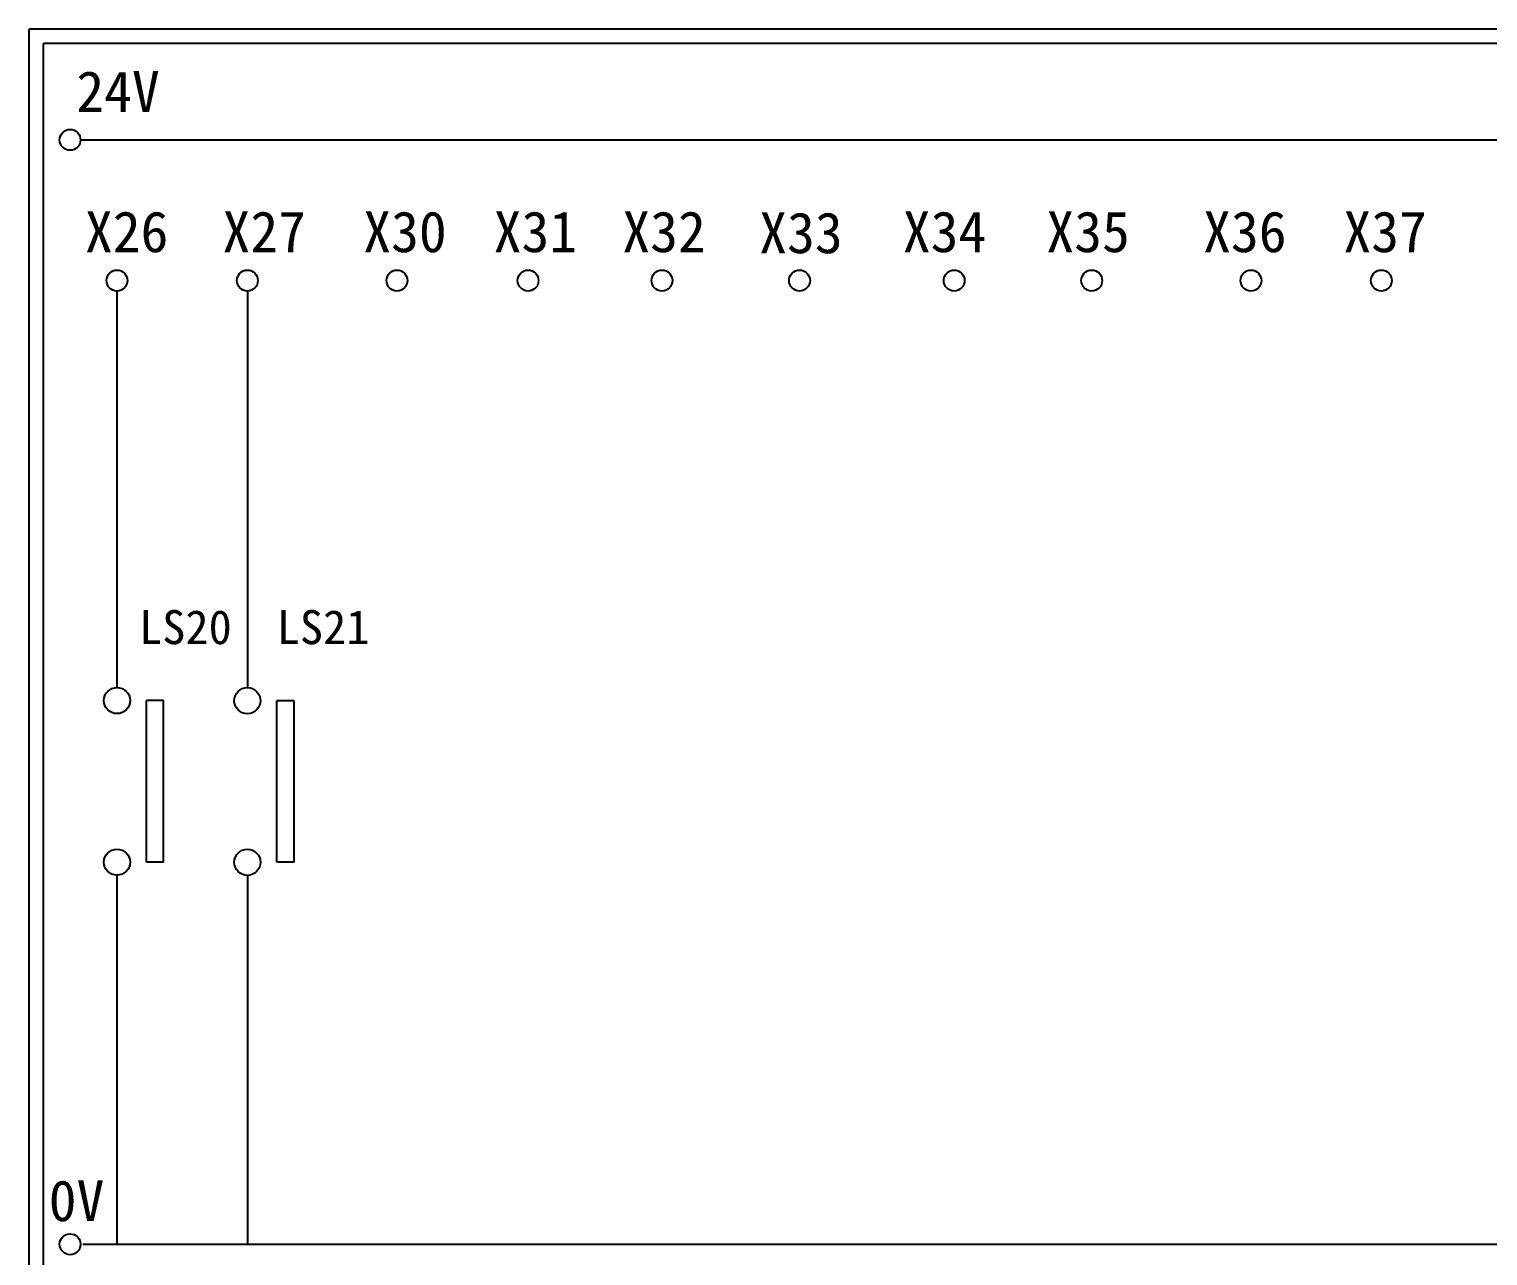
# Model space of a CAD drawing. Extents: x 325 to 612, y 3 to 207.
# Drawn here: x 325.3 to 453.7, y 98.9 to 207 of the extents above; entities that cross this region are included whole.
import ezdxf

# ---------------------------------------------------------------- set-up
doc = ezdxf.new("R2010")
doc.units = 0
doc.layers.get('0').update_dxf_attribs({"linetype": 'CONTINUOUS'})
doc.layers.add('圖框層', color=7, linetype='CONTINUOUS')
doc.layers.add('標尺寸層', color=3, linetype='CONTINUOUS')
doc.styles.add('STSL', font='KAIU.TTF')

msp = doc.modelspace()

# ---------------------------------------------------------------- linework, layer by layer
for p, q in [((337.15, 147.84), (335.65, 147.84)), ((348.64, 147.83), (347.13, 147.83)), ((337.15, 133.61), (335.65, 133.61)), ((348.64, 133.6), (347.13, 133.6))]:
    msp.add_line(p, q)
at = {"layer": '圖框層', "color": 7}
for p, q in [((612.32, 206.97), (325.32, 206.97)), ((325.32, 3), (325.32, 206.97)), ((611.07, 205.72), (326.57, 205.72)), ((326.57, 4.25), (326.57, 205.72))]:
    msp.add_line(p, q, dxfattribs=at)
at = {"layer": '標尺寸層', "color": 7}
for p, q in [((329.84, 197.22), (607.44, 197.22)), ((333.05, 183.91), (333.05, 148.99)), ((344.53, 183.91), (344.53, 148.99)), ((335.65, 133.61), (335.65, 147.84)), ((337.15, 133.61), (337.15, 147.84)), ((347.13, 133.6), (347.13, 147.83)), ((348.64, 133.6), (348.64, 147.83)), ((333.05, 132.46), (333.05, 99.96)), ((344.53, 132.46), (344.53, 99.96)), ((330.05, 99.96), (607.92, 99.96))]:
    msp.add_line(p, q, dxfattribs=at)
for centre, radius in [((328.92, 197.22), 0.92), ((333.05, 184.83), 0.92), ((344.53, 184.83), 0.92), ((357.7, 184.83), 0.92), ((357.7, 184.83), 0.92), ((369.24, 184.83), 0.92), ((381.03, 184.83), 0.92), ((393.14, 184.83), 0.92), ((406.75, 184.83), 0.92), ((418.86, 184.83), 0.92), ((432.88, 184.83), 0.92), ((444.36, 184.83), 0.92), ((333.05, 147.84), 1.15), ((344.53, 147.83), 1.15), ((333.05, 133.61), 1.15), ((344.53, 133.6), 1.15), ((328.92, 99.96), 0.92)]:
    msp.add_circle(centre, radius, dxfattribs=at)

# ---------------------------------------------------------------- texts
at = {"layer": '圖框層', "color": 4, "style": 'STSL'}
for s, height, p in [('24V', 3.6, (329.47, 199.68)), ('X26', 3.6, (330.23, 187.33)), ('X27', 3.6, (342.34, 187.33)), ('X30', 3.6, (354.73, 187.33)), ('X31', 3.6, (366.21, 187.33)), ('X32', 3.6, (377.54, 187.33)), ('X33', 3.6, (389.59, 187.24)), ('X34', 3.6, (402.23, 187.33)), ('X35', 3.6, (414.87, 187.33)), ('X36', 3.6, (428.67, 187.33)), ('X37', 3.6, (441.02, 187.33)), ('LS20', 3, (334.99, 152.81)), ('LS21', 3, (347.11, 152.81)), ('0V', 3.6, (327.04, 102))]:
    msp.add_text(s, height=height, dxfattribs=at).set_placement(p)

doc.saveas('drawing.dxf')
